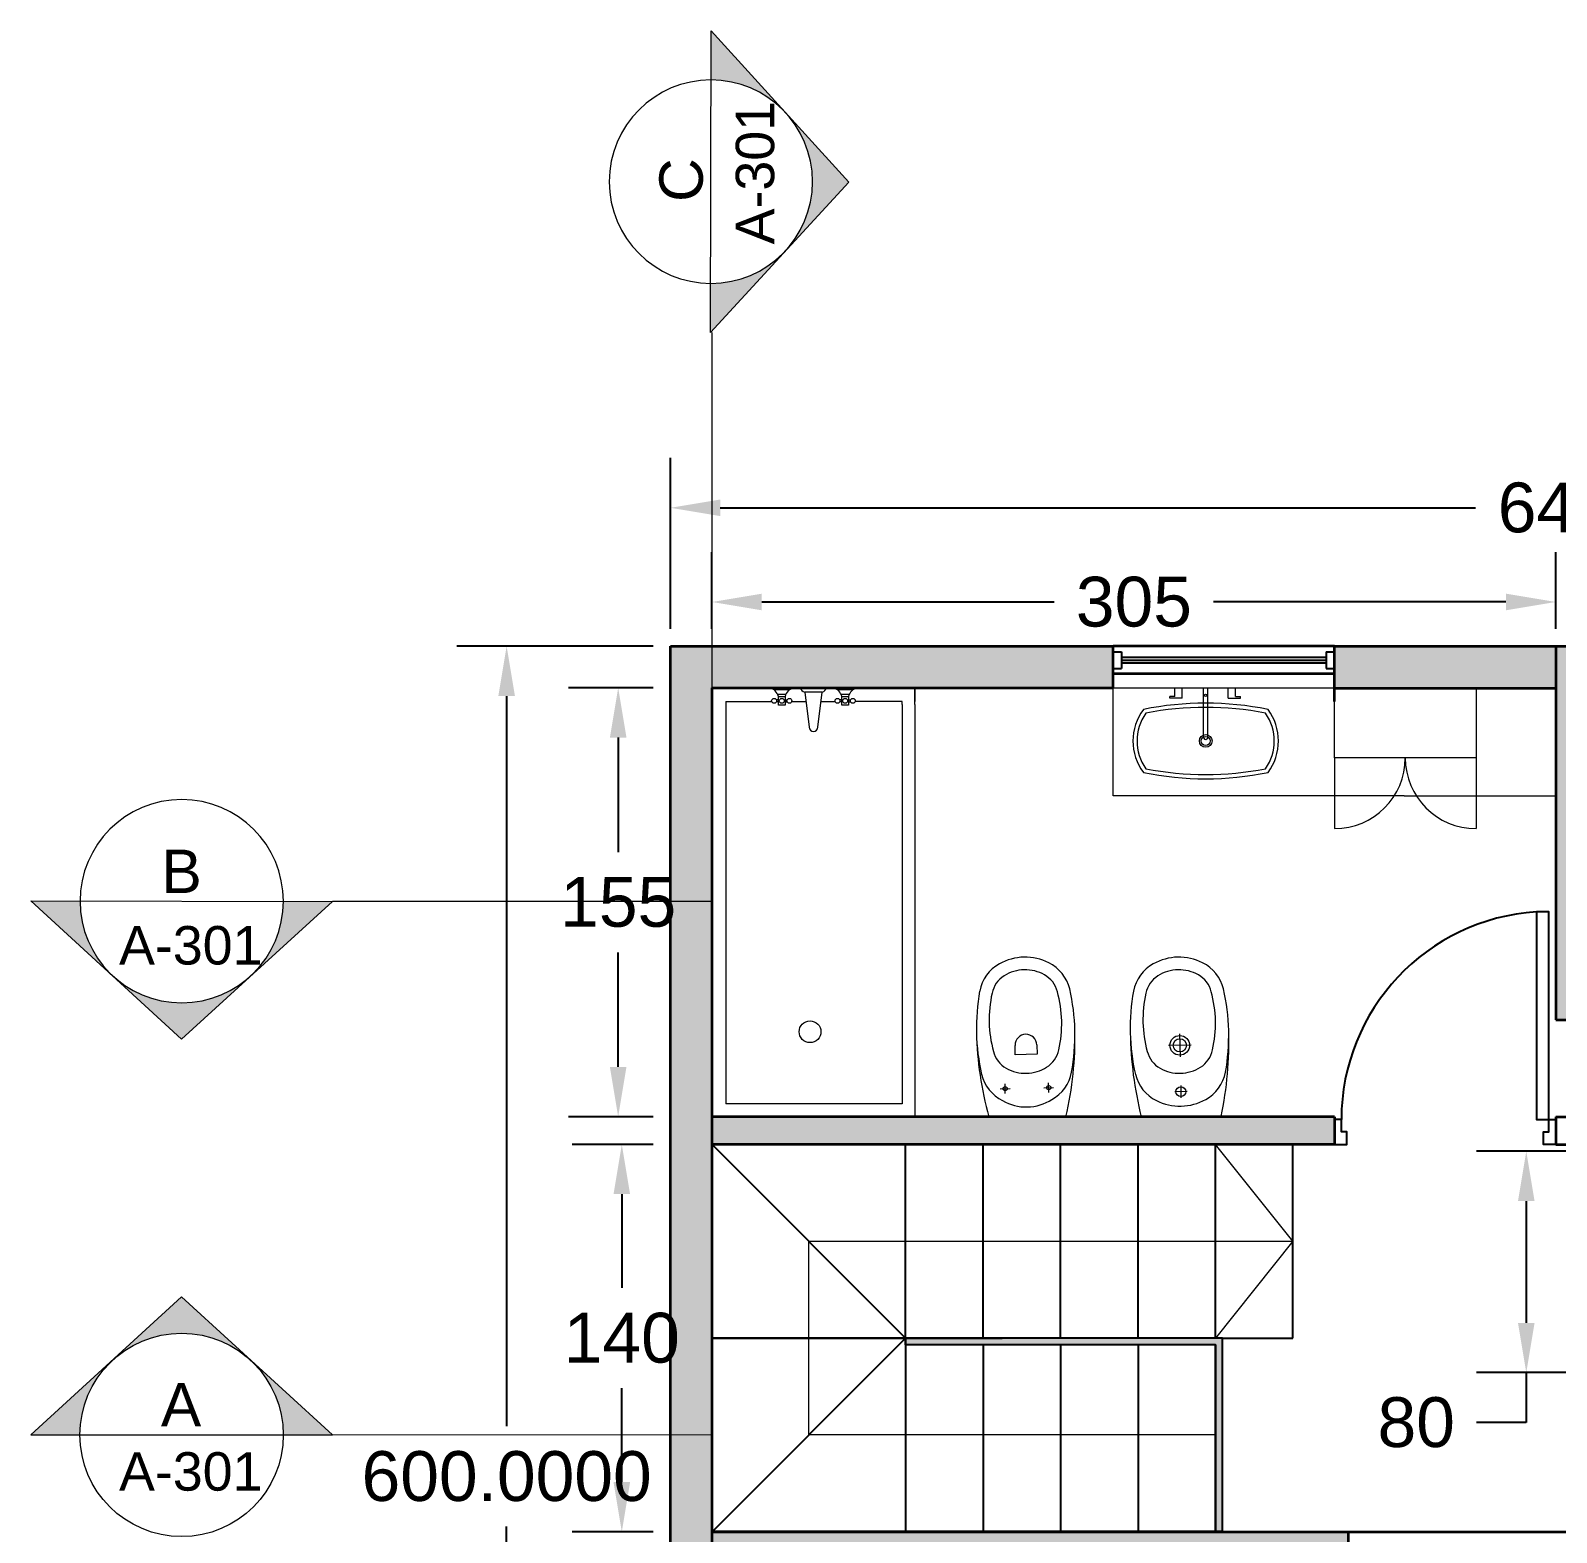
# Model space of a CAD drawing. Header units: inches. Extents: x 32 to 2500, y 31 to 1246.
# Drawn here: x 1466 to 2017, y 699 to 1242 of the extents above; entities that cross this region are included whole.
import ezdxf

# ---------------------------------------------------------------- set-up
doc = ezdxf.new("R2010")
doc.units = ezdxf.units.IN
doc.header["$MEASUREMENT"] = 0
doc.linetypes.add('HIDDEN', pattern=[0.375, 0.25, -0.125])
doc.layers.get('DEFPOINTS').update_dxf_attribs({"color": 210})
for name, color, linetype, lineweight in [('A-ANNO-DIMS', 253, 'Continuous', 20), ('A-ANNO-SYMB', 3, 'Continuous', 18), ('A-DOOR-FULL', 4, 'Continuous', 25), ('A-FLOR-LEVL', 7, 'Continuous', 35), ('A-FLOR-OVHD', 3, 'HIDDEN', 18), ('A-FLOR-STRS', 4, 'Continuous', 25), ('A-FURNITURE', 251, 'Continuous', 20), ('A-GLAZ-FULL', 4, 'Continuous', 25), ('A-WALL-FULL-EXTR', 7, 'Continuous', 35), ('A-WALL-FULL-INTR', 7, 'Continuous', 35)]:
    doc.layers.add(name, color=color, linetype=linetype, lineweight=lineweight)
doc.layers.add('Retini', color=253, linetype='Continuous', plot=False)
doc.styles.get("Standard").update_dxf_attribs({"font": 'Arial.ttf'})
doc.dimstyles.get("Standard").update_dxf_attribs({"dimtxt": 0.18, "dimasz": 0.18, "dimexe": 0.18, "dimexo": 0.0625, "dimgap": 0.09, "dimtad": 0, "dimtih": 1, "dimtoh": 1, "dimdec": 4, "dimzin": 0, "dimdsep": 46, "dimtxsty": 'Standard', "dimcen": 0.09, "dimadec": 0, "dimazin": 0, "dimtfac": 1, "dimtdec": 4, "dimtofl": 0, "dimtmove": 0, "dimatfit": 3, "dimfxl": 1, "dimtolj": 1, "dimtzin": 0, "dimarcsym": 0})

# ---------------------------------------------------------------- blocks, each defined once
blk = doc.blocks.new('*D47')
at = {"layer": 'A-ANNO-DIMS', "color": 0, "lineweight": -2, "transparency": 16777216}
for p, q in [((1697.15, 1025.67), (1697.15, 1087.45)), ((2337.15, 1025.67), (2337.15, 1087.45)), ((1715.15, 1069.45), (1988.14, 1069.45)), ((2319.15, 1069.45), (2046.17, 1069.45))]:
    blk.add_line(p, q, dxfattribs=at)
at = {"layer": 'A-ANNO-DIMS', "color": 0, "transparency": 16777216}
for points in [[(1715.15, 1072.45), (1715.15, 1066.45), (1697.15, 1069.45)], [(2319.15, 1072.45), (2319.15, 1066.45), (2337.15, 1069.45)]]:
    blk.add_solid(points, dxfattribs=at)
at = {"layer": 'DEFPOINTS', "color": 0, "transparency": 16777216}
for p in [(2337.15, 1069.45), (1697.15, 1019.42), (2337.15, 1019.42)]:
    blk.add_point(p, dxfattribs=at)
at = {"layer": 'A-ANNO-DIMS', "color": 0, "lineweight": 25, "transparency": 16777216, "insert": (2017.15, 1069.45), "char_height": 18, "attachment_point": 5}
blk.add_mtext('\\A1;640', dxfattribs=at)
blk = doc.blocks.new('*D48')
at = {"layer": 'A-ANNO-DIMS', "color": 0, "lineweight": -2, "transparency": 16777216}
for p, q in [((1690.9, 1019.42), (1619.92, 1019.42)), ((1637.92, 1001.42), (1637.92, 737.54)), ((1637.92, 437.42), (1637.92, 701.29)), ((1690.9, 419.42), (1619.92, 419.42))]:
    blk.add_line(p, q, dxfattribs=at)
at = {"layer": 'A-ANNO-DIMS', "color": 0, "transparency": 16777216}
for points in [[(1634.92, 1001.42), (1640.92, 1001.42), (1637.92, 1019.42)], [(1634.92, 437.42), (1640.92, 437.42), (1637.92, 419.42)]]:
    blk.add_solid(points, dxfattribs=at)
at = {"layer": 'DEFPOINTS', "color": 0, "transparency": 16777216}
for p in [(1697.15, 1019.42), (1637.92, 419.42), (1697.15, 419.42)]:
    blk.add_point(p, dxfattribs=at)
at = {"layer": 'A-ANNO-DIMS', "color": 0, "lineweight": 25, "transparency": 16777216, "insert": (1637.92, 719.42), "char_height": 18, "attachment_point": 5}
blk.add_mtext('\\A1;600.0000', dxfattribs=at)
blk = doc.blocks.new('*D33')
at = {"layer": 'A-ANNO-DIMS', "color": 0, "lineweight": -2, "transparency": 16777216}
for p, q in [((1690.9, 1004.42), (1660.24, 1004.42)), ((1678.24, 986.42), (1678.24, 945.04)), ((1678.24, 867.42), (1678.24, 908.79)), ((1690.9, 849.42), (1660.24, 849.42))]:
    blk.add_line(p, q, dxfattribs=at)
at = {"layer": 'A-ANNO-DIMS', "color": 0, "transparency": 16777216}
for points in [[(1675.24, 986.42), (1681.24, 986.42), (1678.24, 1004.42)], [(1675.24, 867.42), (1681.24, 867.42), (1678.24, 849.42)]]:
    blk.add_solid(points, dxfattribs=at)
at = {"layer": 'DEFPOINTS', "color": 0, "transparency": 16777216}
for p in [(1697.15, 1004.42), (1678.24, 849.42), (1697.15, 849.42)]:
    blk.add_point(p, dxfattribs=at)
at = {"layer": 'A-ANNO-DIMS', "color": 0, "lineweight": 25, "transparency": 16777216, "insert": (1678.24, 926.92), "char_height": 18, "attachment_point": 5}
blk.add_mtext('\\A1;155', dxfattribs=at)
blk = doc.blocks.new('*D34')
at = {"layer": 'A-ANNO-DIMS', "color": 0, "lineweight": -2, "transparency": 16777216}
for p, q in [((1690.9, 839.42), (1661.55, 839.42)), ((1679.55, 821.42), (1679.55, 787.54)), ((1679.55, 717.42), (1679.55, 751.29)), ((1690.9, 699.42), (1661.55, 699.42))]:
    blk.add_line(p, q, dxfattribs=at)
at = {"layer": 'A-ANNO-DIMS', "color": 0, "transparency": 16777216}
for points in [[(1676.55, 821.42), (1682.55, 821.42), (1679.55, 839.42)], [(1676.55, 717.42), (1682.55, 717.42), (1679.55, 699.42)]]:
    blk.add_solid(points, dxfattribs=at)
at = {"layer": 'DEFPOINTS', "color": 0, "transparency": 16777216}
for p in [(1697.15, 839.42), (1679.55, 699.42), (1697.15, 699.42)]:
    blk.add_point(p, dxfattribs=at)
at = {"layer": 'A-ANNO-DIMS', "color": 0, "lineweight": 25, "transparency": 16777216, "insert": (1679.55, 769.42), "char_height": 18, "attachment_point": 5}
blk.add_mtext('\\A1;140', dxfattribs=at)
blk = doc.blocks.new('*D39')
at = {"layer": 'A-ANNO-DIMS', "color": 0, "lineweight": -2, "transparency": 16777216}
for p, q in [((1712.15, 1025.67), (1712.15, 1053.41)), ((2017.15, 1025.67), (2017.15, 1053.41)), ((1730.15, 1035.41), (1835.88, 1035.41)), ((1999.15, 1035.41), (1893.42, 1035.41))]:
    blk.add_line(p, q, dxfattribs=at)
at = {"layer": 'A-ANNO-DIMS', "color": 0, "transparency": 16777216}
for points in [[(1730.15, 1038.41), (1730.15, 1032.41), (1712.15, 1035.41)], [(1999.15, 1038.41), (1999.15, 1032.41), (2017.15, 1035.41)]]:
    blk.add_solid(points, dxfattribs=at)
at = {"layer": 'DEFPOINTS', "color": 0, "transparency": 16777216}
for p in [(2017.15, 1035.41), (1712.15, 1019.42), (2017.15, 1019.42)]:
    blk.add_point(p, dxfattribs=at)
at = {"layer": 'A-ANNO-DIMS', "color": 0, "lineweight": 25, "transparency": 16777216, "insert": (1864.65, 1035.41), "char_height": 18, "attachment_point": 5}
blk.add_mtext('\\A1;305', dxfattribs=at)
blk = doc.blocks.new('*D40')
at = {"layer": 'A-ANNO-DIMS', "color": 0, "lineweight": -2, "transparency": 16777216}
for p, q in [((2025.4, 836.92), (1988.48, 836.92)), ((2006.48, 818.92), (2006.48, 774.92)), ((2025.22, 756.92), (1988.48, 756.92)), ((2006.48, 756.92), (2006.48, 738.92)), ((2006.48, 738.92), (1988.48, 738.92))]:
    blk.add_line(p, q, dxfattribs=at)
at = {"layer": 'A-ANNO-DIMS', "color": 0, "transparency": 16777216}
for points in [[(2003.48, 818.92), (2009.48, 818.92), (2006.48, 836.92)], [(2003.48, 774.92), (2009.48, 774.92), (2006.48, 756.92)]]:
    blk.add_solid(points, dxfattribs=at)
at = {"layer": 'DEFPOINTS', "color": 0, "transparency": 16777216}
for p in [(2031.65, 836.92), (2006.48, 756.92), (2031.47, 756.92)]:
    blk.add_point(p, dxfattribs=at)
at = {"layer": 'A-ANNO-DIMS', "color": 0, "lineweight": 25, "transparency": 16777216, "insert": (1966.71, 738.92), "char_height": 18, "attachment_point": 5}
blk.add_mtext('\\A1;80', dxfattribs=at)
blk = doc.blocks.new('Sezioni')
h = blk.add_hatch(color=256)
h.dxf.hatch_style = 1
h.paths.add_polyline_path([(52520.8, 47455.1), (52264, 47220.9), (52417.6, 47220.9, -0.210523)])
h.paths.add_polyline_path([(52735.1, 47651.7), (52520.8, 47455.1, -0.388338), (52949.4, 47455.1)])
h.paths.add_polyline_path([(52949.4, 47455.1, -0.210523), (53052.6, 47220.9), (53206.2, 47220.9)])
blk.add_lwpolyline([(52264, 47220.9), (53206.2, 47220.9), (52735.1, 47651.7)], close=True)
blk.add_circle((52735.1, 47220.9), 317.5)

msp = doc.modelspace()

# ---------------------------------------------------------------- hatches: boundary and pattern name
at = {"layer": 'Retini'}
h = msp.add_hatch(color=253, dxfattribs=at)
h.dxf.hatch_style = 1
h.paths.add_polyline_path([(1697.1516, 1019.41594), (1697.1516, 419.41593), (1857.1516, 419.41593), (1857.1516, 434.41593), (1712.1516, 434.41593), (1712.1516, 597.01778), (1712.1516, 599.9124), (1712.1516, 683.67977), (1712.1516, 686.58576), (1712.1516, 699.41594), (1712.1516, 849.41594), (1712.1516, 1004.41594), (1785.50339, 1004.41594), (1857.1516, 1004.41594), (1857.1516, 1019.41594)])
h = msp.add_hatch(color=253, dxfattribs=at)
h.dxf.hatch_style = 1
h.paths.add_polyline_path([(2017.1516, 1004.31451), (2017.1516, 1019.41594), (1937.1516, 1019.41594), (1937.1516, 1004.31451), (1988.32877, 1004.31451)])
h = msp.add_hatch(color=253, dxfattribs=at)
h.dxf.hatch_style = 1
h.paths.add_polyline_path([(2032.1516, 884.41594), (2032.1516, 1019.41594), (2017.1516, 1019.41594), (2017.1516, 884.41594)])
h = msp.add_hatch(color=253, dxfattribs=at)
h.dxf.hatch_style = 1
h.paths.add_polyline_path([(1712.1516, 849.41594), (1712.1516, 839.41594), (1937.1516, 839.41594), (1937.1516, 849.41594)])
h = msp.add_hatch(color=253, dxfattribs=at)
h.dxf.hatch_style = 1
h.paths.add_polyline_path([(1896.6516, 769.41594), (1782.1516, 769.41594), (1782.1516, 766.91594), (1894.1516, 766.91594), (1894.1516, 699.41594), (1896.6516, 699.41594)])
h = msp.add_hatch(color=253, dxfattribs=at)
h.dxf.hatch_style = 1
h.paths.add_polyline_path([(1712.1516, 699.41594), (1712.1516, 689.41594), (1809.79449, 689.41594), (1942.1516, 689.41594), (1942.1516, 699.41594)])

# ---------------------------------------------------------------- linework, layer by layer
at = {"layer": 'A-ANNO-SYMB'}
for p, q in [((1712.1516, 1004.41594), (1712.1516, 1132.77673)), ((1711.62981, 927.1229), (1574.99466, 927.14155)), ((1711.73228, 734.36566), (1574.94759, 734.41594))]:
    msp.add_line(p, q, dxfattribs=at)
at = {"layer": 'A-DOOR-FULL', "linetype": 'Continuous'}
for points in [[(2010.1516, 923.41594), (2010.1516, 848.41594), (2014.6516, 848.41594), (2014.6516, 923.41594), (2010.1516, 923.41594)], [(1939.6516, 848.41594), (1937.1516, 848.41594), (1937.1516, 839.41594), (1941.6516, 839.41594), (1941.6516, 843.91594), (1939.6516, 843.91594), (1939.6516, 848.41594)], [(2014.6516, 848.41594), (2017.1516, 848.41594), (2017.1516, 839.41594), (2012.6516, 839.41594), (2012.6516, 843.91594), (2014.6516, 843.91594), (2014.6516, 848.41594)]]:
    msp.add_lwpolyline(points, dxfattribs=at)
msp.add_arc((2014.9002, 848.31725), 75.24867, 93.6180799, 179.9248596, dxfattribs=at)
at = {"layer": 'A-FLOR-LEVL', "linetype": 'Continuous'}
for p, q in [((1937.1516, 1019.41594), (1857.1516, 1019.41594)), ((1937.1516, 1009.41594), (1857.1516, 1009.41594)), ((1937.1516, 849.41594), (1937.1516, 839.41594)), ((2017.1516, 849.41594), (2022.1516, 849.41594)), ((2017.1516, 849.41594), (2017.1516, 839.41594)), ((2017.1516, 839.41594), (2022.1516, 839.41594))]:
    msp.add_line(p, q, dxfattribs=at)
at = {"layer": 'A-FLOR-OVHD', "linetype": 'Continuous'}
for p, q in [((1872.1516, 1009.41594), (1922.1516, 1009.41594)), ((1922.1516, 804.41594), (1894.1516, 839.41594)), ((1747.1516, 734.41594), (1747.1516, 804.41594)), ((1747.1516, 804.41594), (1922.1516, 804.41594)), ((1922.1516, 804.41594), (1894.1516, 769.41594))]:
    msp.add_line(p, q, dxfattribs=at)
at = {"layer": 'A-FLOR-STRS', "linetype": 'Continuous'}
for p, q in [((1782.1516, 769.41594), (1712.1516, 839.41594)), ((1782.1516, 769.41594), (1782.1516, 839.41594)), ((1810.1516, 769.41594), (1810.1516, 839.41594)), ((1838.1516, 769.41594), (1838.1516, 839.41594)), ((1866.1516, 769.41594), (1866.1516, 839.41594)), ((1894.1516, 769.41594), (1894.1516, 839.41594)), ((1922.1516, 769.41594), (1922.1516, 839.41594)), ((1782.1516, 769.41594), (1712.1516, 769.41594)), ((1712.1516, 769.41594), (1817.00136, 769.41594)), ((1782.1516, 769.41594), (1712.1516, 699.41594)), ((1782.1516, 769.41594), (1782.1516, 699.41594)), ((1782.1516, 766.91594), (1782.1516, 769.41594)), ((1810.1516, 766.91594), (1810.1516, 699.41594)), ((1838.1516, 766.91594), (1838.1516, 699.41594)), ((1866.1516, 766.91594), (1866.1516, 699.41594)), ((1894.1516, 766.91594), (1894.1516, 699.41594)), ((1896.6516, 769.41594), (1922.1516, 769.41594))]:
    msp.add_line(p, q, dxfattribs=at)
at = {"layer": 'A-FLOR-STRS', "color": 7, "linetype": 'Continuous'}
msp.add_lwpolyline([(1896.6516, 699.41594), (1896.6516, 769.41594), (1782.1516, 769.41594)], dxfattribs=at)
at = {"layer": 'A-FLOR-STRS', "linetype": 'Continuous'}
msp.add_lwpolyline([(1894.1516, 699.41594), (1894.1516, 766.91594), (1782.1516, 766.91594)], dxfattribs=at)
at = {"layer": 'A-FURNITURE', "linetype": 'Continuous'}
for p, q in [((1741.71141, 1004.41594), (1733.01397, 1004.41594)), ((1753.57155, 1004.41594), (1744.08344, 1004.41594)), ((1764.64102, 1004.41594), (1755.94358, 1004.41594)), ((1857.1516, 965.34636), (1857.1516, 1004.41594)), ((1857.1516, 1004.41594), (1937.1516, 1004.41594)), ((1879.43239, 1003.55901), (1879.43239, 1004.41594)), ((1882.05724, 1003.55901), (1882.05724, 1004.41594)), ((1889.79185, 1003.55901), (1889.79185, 1004.41594)), ((1891.41658, 1003.55901), (1891.41658, 1004.41594)), ((1898.69349, 1003.55901), (1898.69349, 1004.41594)), ((1901.31834, 1003.55901), (1901.31834, 1004.41594)), ((1740.15744, 1003.62526), (1734.5661, 1003.62526)), ((1735.84212, 1002.04391), (1738.85821, 1002.04391)), ((1751.9902, 1002.83458), (1745.66479, 1002.83458)), ((1763.08706, 1003.62526), (1757.49571, 1003.62526)), ((1758.77174, 1002.04391), (1761.78782, 1002.04391)), ((1877.62419, 1000.65627), (1877.61528, 1001.24155)), ((1879.43239, 1001.24155), (1877.61528, 1001.24155)), ((1882.05724, 1000.65627), (1877.62419, 1000.65627)), ((1879.43239, 1001.24155), (1879.43239, 1003.55901)), ((1882.05724, 1000.65627), (1882.05724, 1003.55901)), ((1889.79185, 995.0739), (1889.79185, 1003.55901)), ((1891.41658, 994.97118), (1891.41658, 1003.55901)), ((1898.69349, 1000.65627), (1898.69349, 1003.55901)), ((1898.69349, 1000.65627), (1903.12654, 1000.65627)), ((1901.31834, 1001.24155), (1901.31834, 1003.55901)), ((1901.31834, 1001.24155), (1903.13545, 1001.24155)), ((1903.12654, 1000.65627), (1903.13545, 1001.24155)), ((1889.79185, 986.58878), (1889.79185, 995.0739)), ((1891.41658, 986.48607), (1891.41658, 995.0739)), ((1937.1516, 979.09025), (1937.1516, 953.50167)), ((1988.32877, 979.09025), (1988.32877, 953.50167)), ((1962.33893, 965.34636), (1857.1516, 965.34636)), ((1962.33893, 965.34636), (2017.1516, 965.34636)), ((1881.14545, 879.31656), (1881.33482, 871.08441)), ((1821.77997, 871.7745), (1821.70216, 875.15682)), ((1829.65089, 871.95556), (1821.77997, 871.7745)), ((1829.57308, 875.33788), (1829.65089, 871.95556)), ((1885.35621, 875.29517), (1877.12406, 875.10579)), ((1818.15917, 857.76544), (1818.07734, 861.32255)), ((1833.91205, 858.12783), (1833.83022, 861.68493)), ((1881.57384, 860.69387), (1881.67671, 856.22209)), ((1816.3397, 859.50308), (1819.89681, 859.58491)), ((1832.09259, 859.86546), (1835.64969, 859.94729)), ((1883.86117, 858.50942), (1879.38939, 858.40655)), ((1894.1516, 734.41594), (1747.1516, 734.41594))]:
    msp.add_line(p, q, dxfattribs=at)
at = {"layer": 'A-FURNITURE', "color": 251, "linetype": 'Continuous'}
for p, q in [((1785.50339, 998.38616), (1785.50339, 1004.41594)), ((1785.50339, 1004.41594), (1785.50339, 999.41594)), ((1717.1516, 999.41594), (1717.1516, 860.04099)), ((1717.1516, 999.41594), (1729.27503, 999.41594)), ((1729.27503, 999.41594), (1733.75033, 999.41594)), ((1736.17667, 1000.06722), (1735.386, 1000.06722)), ((1736.17667, 999.27654), (1735.386, 999.27654)), ((1738.5487, 1000.06722), (1739.33938, 1000.06722)), ((1738.5487, 999.27654), (1739.33938, 999.27654)), ((1740.9762, 999.41594), (1746.09212, 999.41594)), ((1745.66479, 1002.83458), (1747.24614, 990.18376)), ((1750.40885, 990.18376), (1751.9902, 1002.83458)), ((1751.56287, 999.41594), (1756.6788, 999.41594)), ((1759.10629, 1000.06722), (1758.31561, 1000.06722)), ((1759.10629, 999.27654), (1758.31561, 999.27654)), ((1761.47832, 1000.06722), (1762.269, 1000.06722)), ((1761.47832, 999.27654), (1762.269, 999.27654)), ((1764.34765, 999.41594), (1763.90564, 999.41594)), ((1780.89008, 999.41594), (1764.34765, 999.41594)), ((1780.89008, 998.38616), (1780.89008, 999.41594)), ((1780.89008, 998.38616), (1780.89008, 854.01121)), ((1785.50339, 998.38616), (1785.50339, 854.01121)), ((1717.1516, 860.04099), (1717.1516, 854.01121)), ((1780.89008, 854.01121), (1717.1516, 854.01121)), ((1785.50339, 854.01121), (1785.47843, 849.41594))]:
    msp.add_line(p, q, dxfattribs=at)
at = {"layer": 'A-FURNITURE', "color": 0, "linetype": 'Continuous'}
msp.add_line((1785.47843, 849.41594), (1717.1516, 849.41594), dxfattribs=at)
at = {"layer": 'A-FURNITURE', "linetype": 'Continuous'}
msp.add_lwpolyline([(1937.1516, 1004.31451), (1988.32877, 1004.31451), (1988.32877, 979.09025), (1937.1516, 979.09025)], close=True, dxfattribs=at)
at = {"layer": 'A-FURNITURE', "color": 251, "linetype": 'Continuous'}
for points in [[(1738.5487, 1001.25323), (1738.5487, 998.09053), (1736.17667, 998.09053), (1736.17667, 1001.25323)], [(1761.47832, 1001.25323), (1761.47832, 998.09053), (1759.10629, 998.09053), (1759.10629, 1001.25323)]]:
    msp.add_lwpolyline(points, close=True, dxfattribs=at)
for centre, radius in [((1734.59532, 999.67188), 0.884), ((1737.36269, 999.67188), 0.884), ((1740.13006, 999.67188), 0.884), ((1757.52494, 999.67188), 0.884), ((1760.2923, 999.67188), 0.884), ((1763.05967, 999.67188), 0.884), ((1747.58844, 880.10809), 3.93832)]:
    msp.add_circle(centre, radius, dxfattribs=at)
at = {"layer": 'A-FURNITURE', "linetype": 'Continuous'}
for centre, radius in [((1890.56087, 1001.71518), 0.43602), ((1890.60466, 985.17942), 2.28668), ((1890.60466, 985.17942), 1.649), ((1881.24013, 875.20048), 3.55804), ((1881.24013, 875.20048), 2.38897), ((1833.87114, 859.90638), 0.76244), ((1818.11825, 859.544), 0.76244), ((1881.62528, 858.45798), 1.7788)]:
    msp.add_circle(centre, radius, dxfattribs=at)
for centre, radius, start, end in [((1731.82795, 1000.06722), 4.50755, 15.25512, 74.74488), ((1742.89742, 1000.06722), 4.50755, 105.2551, 164.7449), ((1746.30941, 1005.0605), 2.31741, 196.1502, 253.8498), ((1751.34561, 1005.0605), 2.31741, 286.1502, 343.8498), ((1754.75757, 1000.06722), 4.50755, 15.25512, 74.74488), ((1765.82704, 1000.06722), 4.50755, 105.2551, 164.7449), ((1890.60466, 885.7845), 113.05381, 78.4995667, 101.5004333), ((1883.45037, 985.17942), 19.14254, 143.4898701, 216.5101299), ((1883.45037, 985.17942), 17.63986, 145.3376851, 214.6623149), ((1890.60466, 885.7845), 111.55114, 78.8019153, 101.1980847), ((1897.75896, 985.17942), 17.63986, 325.3376851, 34.6623149), ((1897.75896, 985.17942), 19.14254, 323.4898701, 36.5101299), ((1890.60746, 986.58878), 0.81561, 180, 7.2346536), ((1937.1516, 979.09025), 25.58858, 270, 360), ((1988.32877, 979.09025), 25.58858, 180, 270), ((1890.60466, 1084.57433), 113.05381, 258.4995667, 281.5004333), ((1890.60466, 1084.57433), 111.55114, 258.8019153, 281.1980847), ((1822.89004, 892.13841), 14.23218, 118.7428388, 169.1617258), ((1825.36829, 888.16627), 18.90846, 91.4021812, 119.539119), ((1825.31261, 888.16499), 18.90846, 63.0964911, 91.2334288), ((1827.60559, 892.24689), 14.23218, 13.4738842, 63.8927713), ((1878.49146, 892.13879), 14.23218, 118.7428388, 169.1617258), ((1880.96971, 888.16665), 18.90846, 91.4021812, 119.539119), ((1880.91403, 888.16537), 18.90846, 63.0964911, 91.2334288), ((1883.20701, 892.24727), 14.23218, 13.4738842, 63.8927713), ((1822.86744, 892.13372), 9.65513, 121.9864321, 168.7377269), ((1825.34644, 888.16575), 14.33383, 91.3417415, 121.989267), ((1825.32249, 888.1652), 14.33383, 60.646343, 91.2938685), ((1827.6164, 892.24297), 9.65513, 13.8978831, 60.649178), ((1878.46886, 892.13411), 9.65513, 121.9864321, 168.7377269), ((1880.94786, 888.16613), 14.33383, 91.3417415, 121.989267), ((1880.92391, 888.16558), 14.33383, 60.646343, 91.2938685), ((1883.21782, 892.24335), 9.65513, 13.8978831, 60.649178), ((1883.96313, 881.48683), 76.2438, 169.9291015, 192.7065085), ((1854.50811, 884.49836), 42.19801, 166.9602425, 181.3642836), ((1796.36031, 883.16072), 42.19801, 1.2713265, 15.6753675), ((1767.0869, 878.79819), 76.2438, 349.9291015, 12.7065085), ((1939.56455, 881.48721), 76.2438, 169.9291015, 192.7065085), ((1910.10953, 884.49874), 42.19801, 166.9602425, 181.3642836), ((1851.96173, 883.16111), 42.19801, 1.2713265, 15.6753675), ((1822.68832, 878.79858), 76.2438, 349.9291015, 12.7065085), ((1854.50968, 884.42992), 42.19801, 181.2713265, 195.6753675), ((1796.36188, 883.09228), 42.19801, 346.9602425, 1.3642836), ((1910.11111, 884.4303), 42.19801, 181.2713265, 195.6753675), ((1851.9633, 883.09266), 42.19801, 346.9602425, 1.3642836), ((1931.01933, 882.53372), 123.31164, 181.3012715, 195.5791786), ((1825.63762, 875.24735), 3.9365, 1.317805, 181.317805), ((1720.03233, 877.68015), 123.31164, 346.7494558, 1.3343395), ((1996.88367, 881.73921), 133.5578, 180.8603648, 194.0056219), ((1765.41825, 876.41456), 133.5578, 348.3431265, 1.7752453), ((1823.25359, 875.34767), 9.65513, 193.8978831, 240.649178), ((1828.00255, 875.45692), 9.65513, 301.986432, 348.7377269), ((1878.85501, 875.34805), 9.65513, 193.8978831, 240.649178), ((1883.60397, 875.4573), 9.65513, 301.986432, 348.7377269), ((1825.5475, 879.42544), 14.33383, 240.646343, 271.317805), ((1825.52355, 879.42489), 14.33383, 271.317805, 301.989267), ((1881.14892, 879.42582), 14.33383, 240.646343, 271.317805), ((1881.12498, 879.42527), 14.33383, 271.317805, 301.989267), ((1823.44444, 868.03813), 14.23218, 193.4738842, 243.8927713), ((1828.15999, 868.14661), 14.23218, 298.7428388, 349.1617258), ((1879.04587, 868.03852), 14.23218, 193.4738842, 243.8927713), ((1883.76141, 868.14699), 14.23218, 298.7428388, 349.1617258), ((1825.38953, 868.65703), 15.71318, 238.5090959, 272.673457), ((1826.13539, 868.8452), 15.88362, 270.0537428, 303.9415069), ((1881.33884, 872.12042), 18.90846, 243.0964911, 271.2334288), ((1881.28316, 872.11914), 18.90846, 271.4021812, 299.539119)]:
    msp.add_arc(centre, radius, start, end, dxfattribs=at)
at = {"layer": 'A-FURNITURE', "color": 251, "linetype": 'Continuous'}
msp.add_arc((1748.8275, 990.18376), 1.58135, 180, 0, dxfattribs=at)
at = {"layer": 'A-GLAZ-FULL', "linetype": 'Continuous'}
for p, q in [((1857.1516, 1017.41594), (1860.1516, 1017.41594)), ((1860.1516, 1015.41594), (1934.1516, 1015.41594)), ((1934.1516, 1017.41594), (1937.1516, 1017.41594)), ((1857.1516, 1011.41594), (1860.1516, 1011.41594)), ((1860.1516, 1014.41594), (1934.1516, 1014.41594)), ((1860.1516, 1013.41594), (1934.1516, 1013.41594)), ((1934.1516, 1011.41594), (1937.1516, 1011.41594))]:
    msp.add_line(p, q, dxfattribs=at)
at = {"layer": 'A-GLAZ-FULL', "linetype": 'Continuous', "ltscale": 0.001}
for p, q in [((1860.1516, 1017.41594), (1860.1516, 1011.41594)), ((1934.1516, 1017.41594), (1934.1516, 1011.41594))]:
    msp.add_line(p, q, dxfattribs=at)
at = {"layer": 'A-WALL-FULL-EXTR', "linetype": 'Continuous'}
for p, q in [((1697.1516, 1019.41594), (1857.1516, 1019.41594)), ((1697.1516, 419.41593), (1697.1516, 1019.41594)), ((1857.1516, 1004.41594), (1857.1516, 1019.41594)), ((1937.1516, 1019.41594), (2017.1516, 1019.41594)), ((2017.1516, 1019.41594), (2032.1516, 1019.41594)), ((2017.1516, 884.41594), (2032.1516, 884.41594)), ((1712.1516, 686.58576), (1712.1516, 699.41594))]:
    msp.add_line(p, q, dxfattribs=at)
at = {"layer": 'A-WALL-FULL-EXTR', "color": 7, "linetype": 'Continuous'}
for q in [(1717.1516, 1004.41594), (1785.50339, 1004.41594)]:
    msp.add_line((1712.1516, 1004.41594), q, dxfattribs=at)
at = {"layer": 'A-WALL-FULL-INTR', "linetype": 'Continuous'}
for p, q in [((1937.1516, 999.41594), (1937.1516, 1019.41594)), ((2017.1516, 1019.41594), (2017.1516, 884.41594)), ((1712.1516, 849.41594), (1712.1516, 1004.41594)), ((1712.1516, 1004.41594), (1857.1516, 1004.41594)), ((1937.1516, 1004.31451), (2017.1516, 1004.31451)), ((1712.1516, 699.41594), (1712.1516, 849.41594)), ((1937.1516, 849.41594), (1712.1516, 849.41594)), ((1937.1516, 839.41594), (1712.1516, 839.41594)), ((1896.6516, 699.41594), (1712.1516, 699.41594)), ((1712.1516, 699.41594), (2022.1516, 699.41594))]:
    msp.add_line(p, q, dxfattribs=at)
msp.add_lwpolyline([(1942.1516, 699.41594), (1942.1516, 689.41594)], dxfattribs=at)

# ---------------------------------------------------------------- block references
at = {"layer": 'A-ANNO-SYMB', "xscale": -0.1157241476674716, "yscale": 0.1157241476674715, "zscale": 0.1157241476674715}
for p, rotation in [((-3770.2687, -4899.78547), 269.8362413498016), ((-4566.59957, 6409.31059), 179.8362413498016)]:
    msp.add_blockref('Sezioni', p, dxfattribs=dict(at, rotation=rotation))
at = {"layer": 'A-ANNO-SYMB', "xscale": 0.1157241476674715, "yscale": 0.1157241476674715, "zscale": 0.1157241476674715}
msp.add_blockref('Sezioni', (-4582.29026, -4730.17728), dxfattribs=at)

# ---------------------------------------------------------------- texts
at = {"layer": 'A-ANNO-SYMB'}
for s, height, rotation, p in [('A-301', 13.906074, 90, (1734.64177, 1164.64005)), ('C', 15.67946, 89.8362414, (1708.7849, 1179.93983)), ('B', 15.67946, 359.8362414, (1513.12573, 930.257))]:
    msp.add_text(s, height=height, rotation=rotation, dxfattribs=at).set_placement(p)
for s, height, p in [('A-301', 13.906074, (1497.82595, 904.40012)), ('A', 15.67946, (1512.92957, 737.47937)), ('A-301', 13.906074, (1497.82617, 714.27426))]:
    msp.add_text(s, height=height, dxfattribs=at).set_placement(p)

# ---------------------------------------------------------------- dimensions: what is measured, and where the dimension line sits
at = {"layer": 'A-ANNO-DIMS', "lineweight": 25}
for base, p1, p2, text, picture, middle in [((2337.1516, 1069.45436), (1697.1516, 1019.41594), (2337.1516, 1019.41594), '640', '*D47', (2017.1516, 1069.45436)), ((2017.1516, 1035.4099), (1712.1516, 1019.41594), (2017.1516, 1019.41594), '305', '*D39', (1864.6516, 1035.4099))]:
    dim = msp.add_linear_dim(base=base, p1=p1, p2=p2, text=text, dimstyle='Standard', override={"dimscale": 100}, dxfattribs=at)
    dim.commit()
    dim.dimension.update_dxf_attribs({"geometry": picture, "text_midpoint": middle})
dim = msp.add_linear_dim(base=(1637.9222, 419.41593), p1=(1697.1516, 1019.41594), p2=(1697.1516, 419.41593), angle=90, dimstyle='Standard', override={"dimscale": 100}, dxfattribs=at)
dim.commit()
dim.dimension.update_dxf_attribs({"geometry": '*D48', "text_midpoint": (1637.9222, 719.41594)})
for base, p1, p2, text, picture, middle in [((1678.24144, 849.41594), (1697.1516, 1004.41594), (1697.1516, 849.41594), '155', '*D33', (1678.24144, 926.91594)), ((1679.55434, 699.41594), (1697.1516, 839.41594), (1697.1516, 699.41594), '140', '*D34', (1679.55434, 769.41594)), ((2006.47521, 756.91594), (2031.6516, 836.91594), (2031.46715, 756.91594), '80', '*D40', (1966.70577, 738.91594))]:
    dim = msp.add_linear_dim(base=base, p1=p1, p2=p2, angle=90, text=text, dimstyle='Standard', override={"dimscale": 100}, dxfattribs=at)
    dim.commit()
    dim.dimension.update_dxf_attribs({"geometry": picture, "text_midpoint": middle})

doc.saveas('drawing.dxf')
